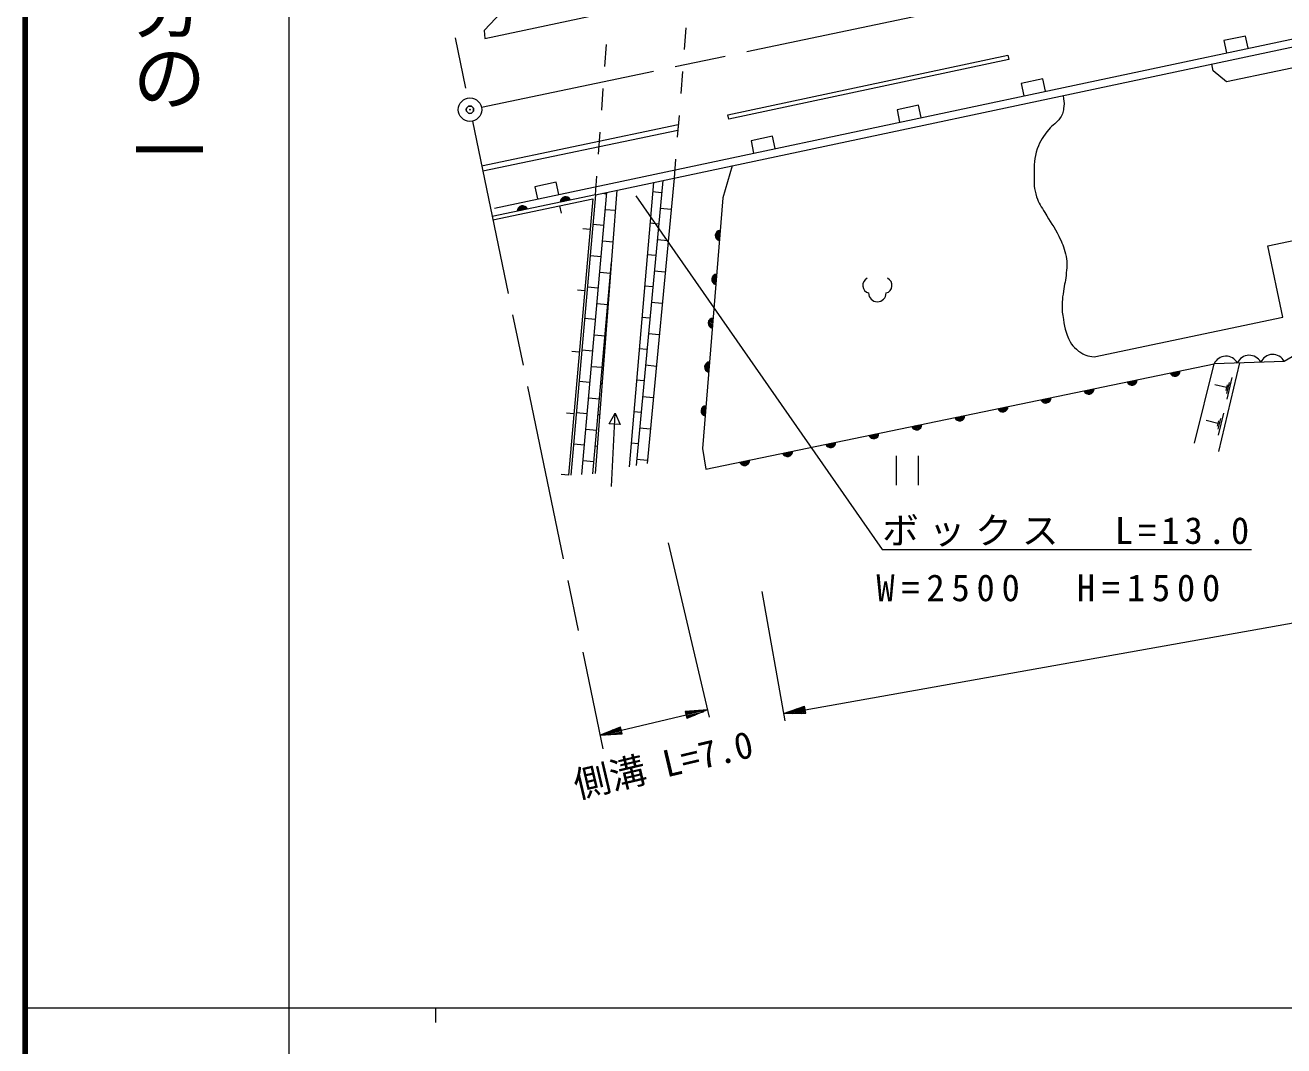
# Model space of a CAD drawing. Units: millimetres, scale not verified. Extents: x 40000 to 680000, y 20000 to 380000.
# Drawn here: x 40000 to 125886, y 202409 to 272047 of the extents above; entities that cross this region are included whole.
import ezdxf
from ezdxf.enums import TextEntityAlignment as Align

# ---------------------------------------------------------------- set-up
doc = ezdxf.new("R2010")
doc.units = ezdxf.units.MM
doc.header["$LTSCALE"] = 1000
doc.header["$PDMODE"] = 32
doc.header["$PDSIZE"] = 500
doc.linetypes.add('CHAIN', pattern=[18.5, 12, -1.5, 3.5, -1.5])
for name, color, linetype, lineweight in [('M-BGD', 7, 'Continuous', 13), ('M-BMK', 2, 'CHAIN', 13), ('M-BMK-SRVR', 3, 'Continuous', 13), ('M-STR-HTXT', 7, 'Continuous', 13), ('M-STR-STR1', 1, 'Continuous', 13), ('M-STR-STRD', 7, 'Continuous', 13), ('M-TTL', 2, 'Continuous', 140), ('M-TTL-BAND', 7, 'Continuous', 13)]:
    doc.layers.add(name, color=color, linetype=linetype, lineweight=lineweight)
doc.layers.add('M-OTRS', color=6, linetype='Continuous')
doc.styles.add('@ＭＳ ゴシック', font='')
doc.styles.add('ＭＳ ゴシック', font='')
doc.styles.get('@ＭＳ ゴシック').set_extended_font_data('@MS Gothic')
doc.styles.get('ＭＳ ゴシック').set_extended_font_data('MS Gothic')

msp = doc.modelspace()

# ---------------------------------------------------------------- linework, layer by layer
at = {"layer": 'M-BGD'}
for p, q in [((72014, 259571), (141909, 274383)), ((78916, 260478), (142021, 273852)), ((82866, 261315), (81209, 241912)), ((83507, 261451), (81684, 242003)), ((84275, 261614), (82451, 242151)), ((78916, 260478), (71867, 258993)), ((78916, 260478), (77226, 241338)), ((77983, 241392), (79683, 260641)), ((78926, 241459), (80387, 260790)), ((79368, 260574), (79675, 260547)), ((83428, 260614), (82811, 260672)), ((76462, 259720), (76565, 259230)), ((79580, 259476), (80283, 259414)), ((84075, 259474), (83328, 259544)), ((83228, 258473), (82628, 258529)), ((78550, 258104), (78052, 258148)), ((78738, 258471), (79486, 258405)), ((79391, 257335), (80121, 257270)), ((83874, 257333), (83127, 257403)), ((78549, 256330), (79296, 256264)), ((83027, 256333), (82445, 256387)), ((78741, 241446), (80017, 255892)), ((79202, 255193), (79949, 255127)), ((83673, 255192), (82927, 255262)), ((82826, 254192), (82262, 254245)), ((78181, 253916), (77683, 253960)), ((78360, 254188), (79107, 254122)), ((79854, 254056), (79878, 254054)), ((79013, 253051), (79760, 252985)), ((83473, 253052), (82726, 253122)), ((78171, 252046), (78918, 251980)), ((79665, 251915), (79716, 251910)), ((82626, 252051), (82079, 252103)), ((78824, 250910), (79571, 250844)), ((83272, 250911), (82525, 250981)), ((82425, 249911), (81896, 249960)), ((77811, 249728), (77313, 249772)), ((77982, 249905), (78729, 249839)), ((79476, 249773), (79554, 249766)), ((78635, 248768), (79382, 248702)), ((83072, 248770), (82325, 248840)), ((119789, 243522), (121126, 248937)), ((121443, 242965), (122888, 249001)), ((77793, 247763), (78540, 247697)), ((79287, 247631), (79392, 247622)), ((82225, 247770), (81713, 247818)), ((121969, 247315), (121184, 247503)), ((122013, 247499), (121925, 247131)), ((122155, 247660), (121979, 246924)), ((122341, 248004), (121989, 246532)), ((78445, 246626), (79193, 246560)), ((82871, 246630), (82124, 246700)), ((82024, 245630), (81530, 245676)), ((77441, 245540), (76943, 245584)), ((77604, 245621), (78351, 245555)), ((79098, 245490), (79230, 245478)), ((79855, 244841), (80269, 245570)), ((80604, 244801), (79855, 244841)), ((80006, 240577), (80269, 245570)), ((80269, 245570), (80604, 244801)), ((121380, 244872), (120582, 245063)), ((121425, 245059), (121335, 244685)), ((121570, 245222), (121390, 244474)), ((121759, 245573), (121401, 244075)), ((78256, 244485), (79003, 244419)), ((82670, 244489), (81924, 244559)), ((77415, 243480), (78162, 243414)), ((78909, 243348), (79068, 243334)), ((81823, 243489), (81347, 243533)), ((78067, 242343), (78814, 242277)), ((82470, 242349), (81723, 242419)), ((99430, 242669), (99430, 240669)), ((100930, 242669), (100930, 240669)), ((77071, 241352), (76573, 241396))]:
    msp.add_line(p, q, dxfattribs=at)
for points in [[(80372, 281285), (71315, 271689), (71364, 271140), (85421, 274143)], [(143603, 274147), (143025, 272162), (141167, 268288), (127540, 250058), (125909, 249110), (121126, 248937)], [(123445, 270470), (123268, 271306), (121801, 270995), (121978, 270159)], [(112943, 249418), (125825, 252123), (124801, 257000), (131291, 258363), (130080, 264134), (135798, 265335), (134738, 270378), (129028, 269179), (128929, 269647), (121967, 268185)], [(121967, 268185), (121060, 268940), (120969, 269390)], [(109614, 267539), (109437, 268375), (107970, 268064), (108147, 267228)], [(101136, 265742), (100959, 266578), (99491, 266267), (99668, 265431)], [(91177, 263632), (91000, 264467), (89532, 264156), (89709, 263321)], [(88244, 262455), (87600, 260264), (86207, 243171), (86436, 241760), (121126, 248937)], [(76416, 260503), (76239, 261339), (74771, 261028), (74948, 260192)], [(71916, 258762), (78735, 260199), (77071, 241352)]]:
    msp.add_lwpolyline(points, dxfattribs=at)
for centre, radius, start, end in [((76870, 259992), 354, 20.69487, 183.10005), ((76870, 259992), 283, 22.91891, 180.87601), ((73935, 259374), 354, 20.69487, 183.10005), ((73935, 259374), 283, 22.91891, 180.87601), ((73935, 259374), 212, 26.66524, 177.12969), ((73935, 259374), 142, 34.37697, 169.41796), ((73935, 259374), 100, 44.69463, 159.10029), ((73935, 259374), 100, 44.69463, 159.10029), ((76870, 259992), 212, 26.66524, 177.12969), ((76870, 259992), 142, 34.37697, 169.41796), ((76870, 259992), 100, 44.69463, 159.10029), ((76870, 259992), 100, 44.69463, 159.10029), ((87445, 257693), 354, 94.13595, 256.54113), ((87445, 257693), 283, 96.35999, 254.31709), ((87445, 257693), 212, 100.10631, 250.57076), ((87445, 257693), 142, 107.81804, 242.85903), ((87445, 257693), 100, 118.1357, 232.54137), ((87445, 257693), 100, 118.1357, 232.54137), ((87201, 254703), 354, 94.13595, 256.54113), ((87201, 254703), 283, 96.35999, 254.31709), ((87201, 254703), 212, 100.10631, 250.57076), ((87201, 254703), 142, 107.81804, 242.85903), ((87201, 254703), 100, 118.1357, 232.54137), ((87201, 254703), 100, 118.1357, 232.54137), ((97687, 254295), 536, 116.08703, 255.33416), ((98615, 254295), 536, 284.66584, 63.91297), ((98151, 253777), 600, 180, 0), ((86958, 251713), 354, 94.13595, 256.54113), ((86958, 251713), 283, 96.35999, 254.31709), ((86958, 251713), 212, 100.10631, 250.57076), ((86958, 251713), 142, 107.81804, 242.85903), ((86958, 251713), 100, 118.1357, 232.54137), ((86958, 251713), 100, 118.1357, 232.54137), ((86714, 248723), 354, 94.13595, 256.54113), ((121937, 248580), 886, 27.90482, 156.2262), ((123532, 248637), 886, 27.90482, 156.2262), ((125126, 248695), 886, 27.90482, 156.2262), ((86714, 248723), 283, 96.35999, 254.31709), ((86714, 248723), 212, 100.10631, 250.57076), ((86714, 248723), 142, 107.81804, 242.85903), ((86714, 248723), 100, 118.1357, 232.54137), ((86714, 248723), 100, 118.1357, 232.54137), ((118459, 248441), 354, 200.48694, 2.89212), ((118459, 248441), 283, 202.71098, 0.66808), ((118459, 248441), 212, 206.45731, 356.92175), ((118459, 248441), 142, 214.16904, 349.21002), ((118459, 248441), 100, 224.4867, 338.89236), ((118459, 248441), 100, 224.4867, 338.89236), ((115521, 247833), 354, 200.48694, 2.89212), ((115521, 247833), 283, 202.71098, 0.66808), ((115521, 247833), 212, 206.45731, 356.92175), ((115521, 247833), 142, 214.16904, 349.21002), ((115521, 247833), 100, 224.4867, 338.89236), ((115521, 247833), 100, 224.4867, 338.89236), ((109646, 246617), 354, 200.48694, 2.89212), ((109646, 246617), 283, 202.71098, 0.66808), ((109646, 246617), 212, 206.45731, 356.92175), ((109646, 246617), 142, 214.16904, 349.21002), ((109646, 246617), 100, 224.4867, 338.89236), ((109646, 246617), 100, 224.4867, 338.89236), ((112583, 247225), 354, 200.48694, 2.89212), ((112583, 247225), 283, 202.71098, 0.66808), ((112583, 247225), 212, 206.45731, 356.92175), ((112583, 247225), 142, 214.16904, 349.21002), ((112583, 247225), 100, 224.4867, 338.89236), ((112583, 247225), 100, 224.4867, 338.89236), ((86470, 245733), 354, 94.13595, 256.54113), ((86470, 245733), 283, 96.35999, 254.31709), ((86470, 245733), 212, 100.10631, 250.57076), ((86470, 245733), 142, 107.81804, 242.85903), ((86470, 245733), 100, 118.1357, 232.54137), ((86470, 245733), 100, 118.1357, 232.54137), ((106708, 246009), 354, 200.48694, 2.89212), ((106708, 246009), 283, 202.71098, 0.66808), ((106708, 246009), 212, 206.45731, 356.92175), ((106708, 246009), 142, 214.16904, 349.21002), ((106708, 246009), 100, 224.4867, 338.89236), ((106708, 246009), 100, 224.4867, 338.89236), ((100832, 244794), 354, 200.48694, 2.89212), ((100832, 244794), 283, 202.71098, 0.66808), ((100832, 244794), 212, 206.45731, 356.92175), ((103770, 245401), 354, 200.48694, 2.89212), ((103770, 245401), 283, 202.71098, 0.66808), ((103770, 245401), 212, 206.45731, 356.92175), ((103770, 245401), 142, 214.16904, 349.21002), ((103770, 245401), 100, 224.4867, 338.89236), ((103770, 245401), 100, 224.4867, 338.89236), ((97895, 244186), 354, 200.48694, 2.89212), ((97895, 244186), 283, 202.71098, 0.66808), ((97895, 244186), 212, 206.45731, 356.92175), ((97895, 244186), 142, 214.16904, 349.21002), ((97895, 244186), 100, 224.4867, 338.89236), ((97895, 244186), 100, 224.4867, 338.89236), ((100832, 244794), 142, 214.16904, 349.21002), ((100832, 244794), 100, 224.4867, 338.89236), ((100832, 244794), 100, 224.4867, 338.89236), ((94957, 243578), 354, 200.48694, 2.89212), ((94957, 243578), 283, 202.71098, 0.66808), ((94957, 243578), 212, 206.45731, 356.92175), ((94957, 243578), 142, 214.16904, 349.21002), ((94957, 243578), 100, 224.4867, 338.89236), ((94957, 243578), 100, 224.4867, 338.89236), ((89081, 242362), 354, 200.48694, 2.89212), ((89081, 242362), 283, 202.71098, 0.66808), ((89081, 242362), 212, 206.45731, 356.92175), ((89081, 242362), 142, 214.16904, 349.21002), ((89081, 242362), 100, 224.4867, 338.89236), ((89081, 242362), 100, 224.4867, 338.89236), ((92019, 242970), 354, 200.48694, 2.89212), ((92019, 242970), 283, 202.71098, 0.66808), ((92019, 242970), 212, 206.45731, 356.92175), ((92019, 242970), 142, 214.16904, 349.21002), ((92019, 242970), 100, 224.4867, 338.89236), ((92019, 242970), 100, 224.4867, 338.89236)]:
    msp.add_arc(centre, radius, start, end, dxfattribs=at)
msp.add_open_spline([(110821, 267240), (110881, 266921), (110902, 266788), (110873, 266499), (110841, 266181), (110803, 265985), (110628, 265717), (110393, 265354), (110117, 265271), (109846, 264934), (109470, 264467), (109261, 264180), (109063, 263614), (108831, 262951), (108847, 262531), (108843, 261828), (108840, 261242), (108835, 260895), (109014, 260337), (109159, 259885), (109344, 259674), (109577, 259261), (109936, 258622), (110205, 258303), (110531, 257646), (110756, 257193), (110884, 256930), (110995, 256436), (111106, 255942), (111081, 255645), (111044, 255140), (111008, 254648), (110915, 254381), (110848, 253893), (110809, 253601), (110772, 253439), (110760, 253145), (110746, 252787), (110735, 252582), (110800, 252230), (110930, 251516), (110950, 251073), (111313, 250444), (111442, 250221), (111527, 250091), (111729, 249931), (111957, 249750), (112090, 249639), (112365, 249539), (112582, 249461), (112684, 249444), (112943, 249418)], degree=3, knots=[0, 0, 0, 0, 1, 1, 1, 2, 2, 2, 3, 3, 3, 4, 4, 4, 5, 5, 5, 6, 6, 6, 7, 7, 7, 8, 8, 8, 9, 9, 9, 10, 10, 10, 11, 11, 11, 12, 12, 12, 13, 13, 13, 14, 14, 14, 15, 15, 15, 16, 16, 16, 17, 17, 17, 17], dxfattribs=at)
at = {"layer": 'M-BMK'}
for p, q in [((62827, 302508), (70191, 267064)), ((71136, 266445), (168395, 286876)), ((70516, 265497), (79411, 222683))]:
    msp.add_line(p, q, dxfattribs=at)
at = {"layer": 'M-BMK-SRVR'}
msp.add_circle((70353, 266281), 800, dxfattribs=at)
at = {"layer": 'M-OTRS'}
msp.add_point((70353, 266281), dxfattribs=at)
at = {"layer": 'M-STR-HTXT'}
for p, q in [((93228, 225341), (196951, 243848)), ((83871, 236734), (86677, 224839)), ((90266, 233400), (91839, 224585)), ((86562, 225325), (85044, 225224)), ((85044, 225224), (85159, 224738)), ((85348, 225245), (85056, 225176)), ((85067, 225127), (85651, 225265)), ((85955, 225285), (85079, 225078)), ((85090, 225030), (86258, 225305)), ((86562, 225325), (85102, 224981)), ((85113, 224932), (86281, 225208)), ((86001, 225090), (85125, 224884)), ((86562, 225325), (85159, 224738)), ((91751, 225077), (93184, 225587)), ((91751, 225077), (93228, 225341)), ((91751, 225077), (93272, 225095)), ((93219, 225390), (92038, 225179)), ((93237, 225292), (92055, 225081)), ((92324, 225281), (93210, 225439)), ((92359, 225084), (93245, 225242)), ((93202, 225488), (92611, 225383)), ((93254, 225193), (92664, 225088)), ((92897, 225485), (93193, 225538)), ((92968, 225091), (93263, 225144)), ((93272, 225095), (93184, 225587)), ((79221, 223594), (80624, 224182)), ((80739, 223695), (80624, 224182)), ((80681, 223938), (85102, 224981)), ((85136, 224835), (85720, 224973)), ((85440, 224855), (85148, 224786)), ((79221, 223594), (80681, 223938)), ((79221, 223594), (80739, 223695)), ((80670, 223987), (79502, 223712)), ((80693, 223890), (79525, 223614)), ((79782, 223829), (80658, 224036)), ((79828, 223634), (80704, 223841)), ((80647, 224084), (80063, 223947)), ((80716, 223792), (80132, 223655)), ((80344, 224064), (80636, 224133)), ((80435, 223675), (80727, 223744))]:
    msp.add_line(p, q, dxfattribs=at)
msp.add_lwpolyline([(81672, 260414), (98469, 236266), (123669, 236266)], dxfattribs=at)
at = {"layer": 'M-STR-STR1'}
for p, q in [((85092, 271871), (84973, 270376)), ((79560, 269231), (79670, 270727)), ((84854, 268881), (84735, 267385)), ((79340, 266239), (79450, 267735)), ((84616, 265890), (84497, 264395)), ((79119, 263247), (79230, 264743)), ((84378, 262900), (84275, 261614)), ((78916, 260478), (79009, 261751))]:
    msp.add_line(p, q, dxfattribs=at)
at = {"layer": 'M-STR-STRD'}
for p, q in [((71148, 262455), (84566, 265263)), ((84535, 264872), (71225, 262087)), ((84566, 265263), (84535, 264872))]:
    msp.add_line(p, q, dxfattribs=at)
msp.add_lwpolyline([(87947, 265926), (107056, 270003), (107120, 269701), (88011, 265623)], close=True, dxfattribs=at)
at = {"layer": 'M-TTL'}
msp.add_line((40000, 380000), (40000, 20000), dxfattribs=at)
at = {"layer": 'M-TTL-BAND'}
for p, q in [((58000, 370000), (58000, 20000)), ((40000, 205000), (579000, 205000)), ((68000, 205000), (68000, 204000))]:
    msp.add_line(p, q, dxfattribs=at)

# ---------------------------------------------------------------- texts
at = {"layer": 'M-STR-HTXT', "style": 'ＭＳ ゴシック'}
msp.add_text('側溝 L=7.0', height=1833, rotation=13.271, dxfattribs=at).set_placement((83873, 220179), align=Align.BOTTOM_CENTER)
at = {"layer": 'M-STR-HTXT', "char_height": 1833, "attachment_point": 8, "style": 'ＭＳ ゴシック'}
for s, insert in [('\\T1.27;ボックス\u3000L=13.0', (111169, 236466)), ('\\T1.37;W=2500\u3000H=1500', (110045, 232715))]:
    msp.add_mtext(s, dxfattribs=dict(at, insert=insert))
at = {"layer": 'M-TTL-BAND', "style": '@ＭＳ ゴシック'}
msp.add_text('縮尺千分の一', height=3666, rotation=270, dxfattribs=at).set_placement((49777, 261030), align=Align.MIDDLE_RIGHT)

doc.saveas('drawing.dxf')
